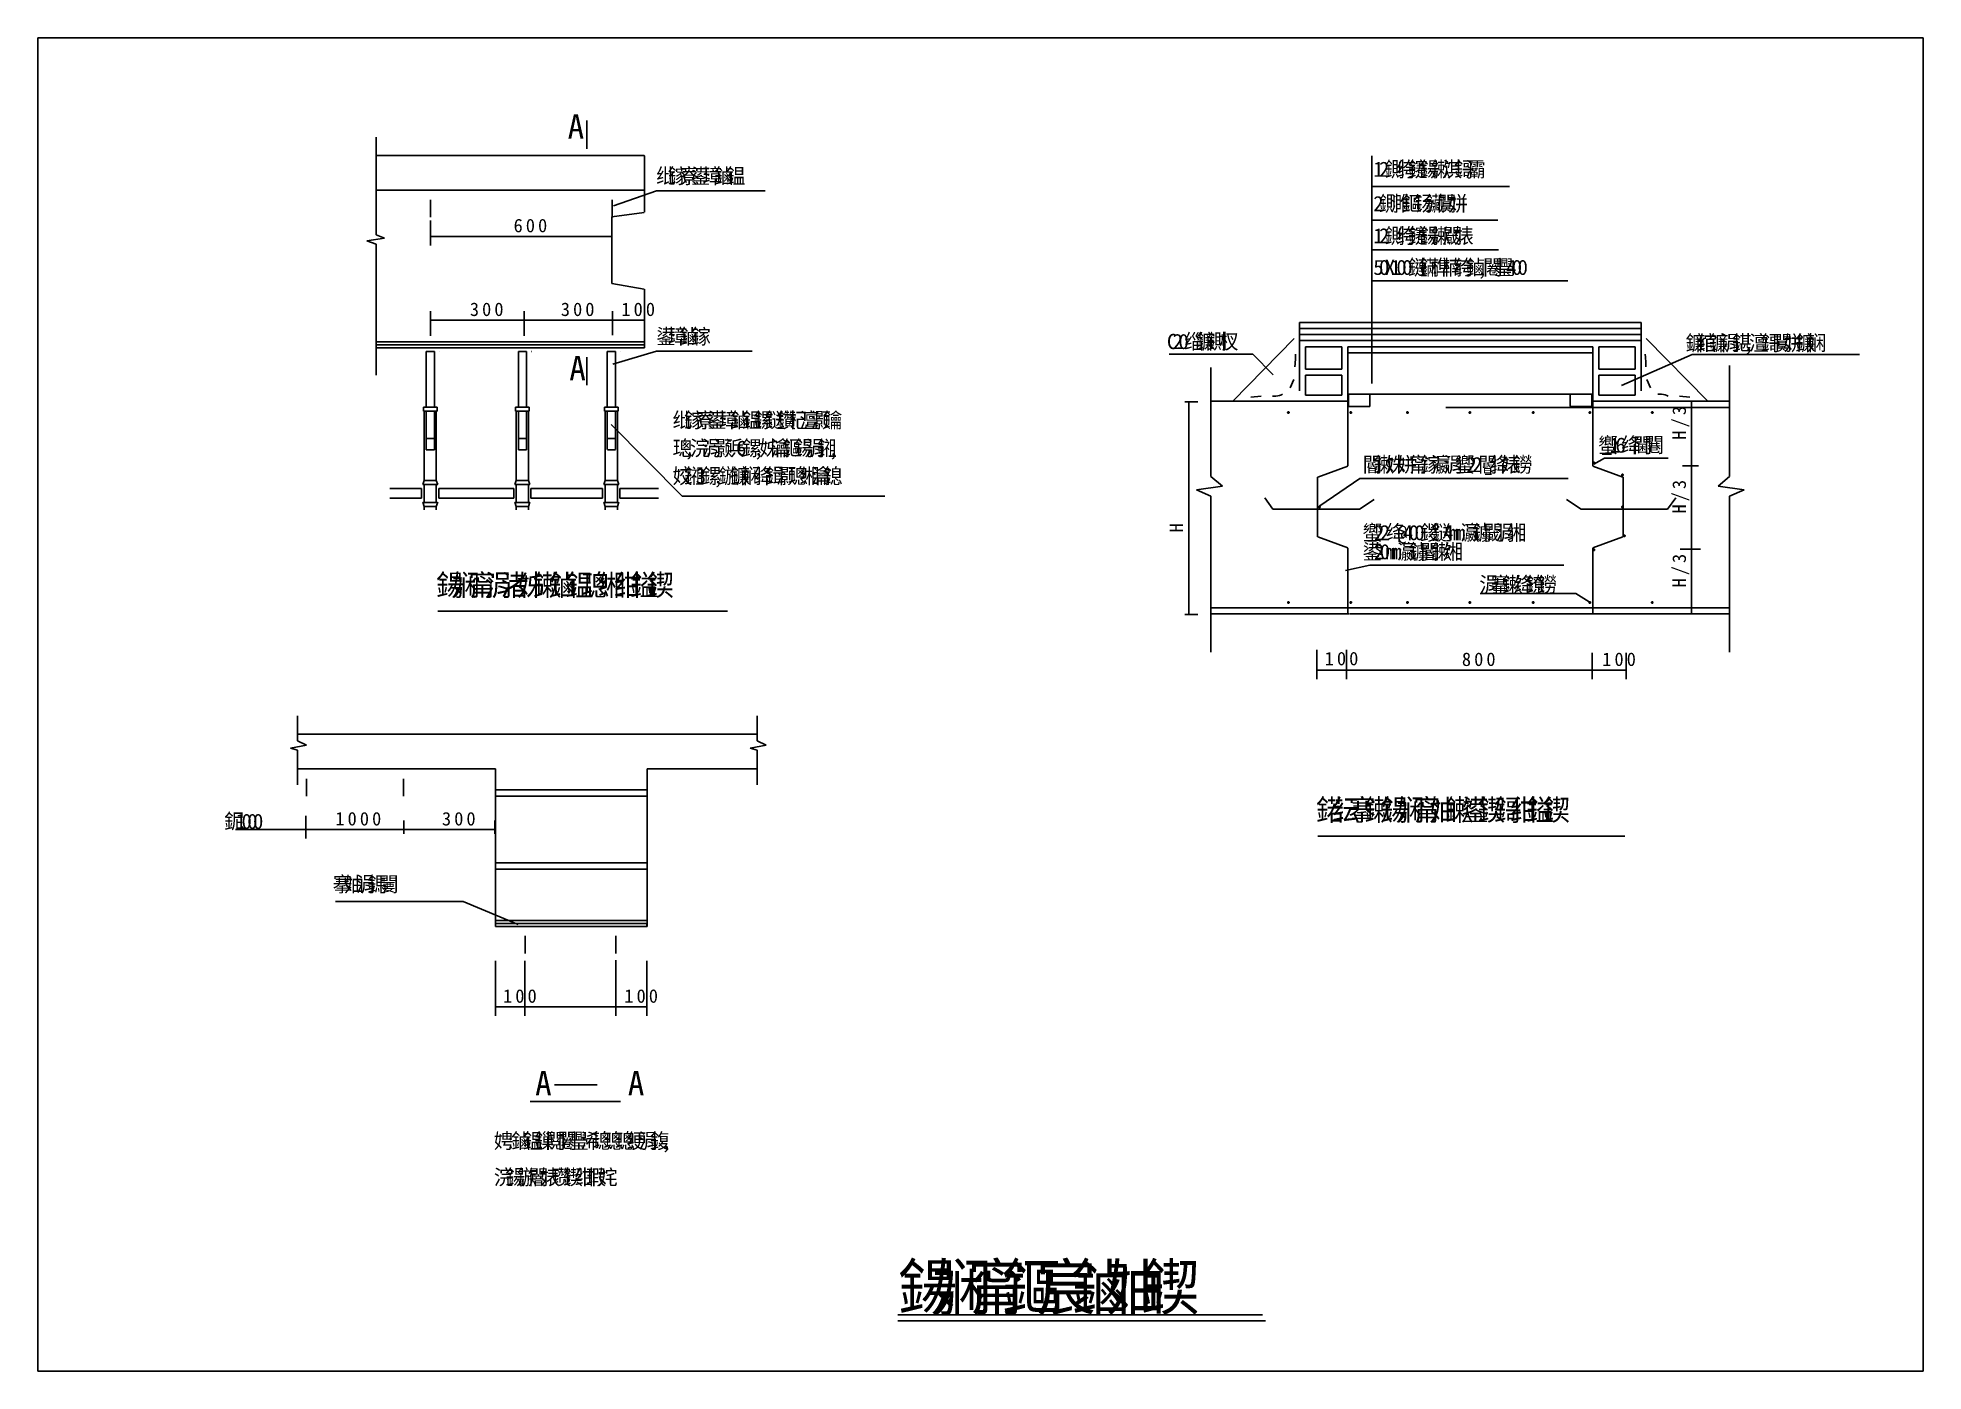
# Model space of a CAD drawing. Header units: metres. Extents: x 0 to 420, y 0 to 297.
import ezdxf

# ---------------------------------------------------------------- set-up
doc = ezdxf.new("R2010")
doc.units = ezdxf.units.M

msp = doc.modelspace()

# ---------------------------------------------------------------- linework, layer by layer
for p, q in [((420, 297), (0, 297)), ((0, 297), (0, 0)), ((420, 0), (420, 297)), ((122.34, 278.53), (122.34, 272.26)), ((75.36, 274.86), (75.36, 253.13)), ((75.36, 270.76), (135.09, 270.76)), ((135.09, 270.76), (135.13, 270.73)), ((135.13, 270.73), (135.13, 258.14)), ((297.2, 219.96), (297.2, 270.66)), ((75.36, 263.08), (135.13, 263.08)), ((87.5, 260.93), (87.5, 257)), ((127.97, 260.88), (127.97, 256.95)), ((128.24, 259.55), (137.83, 262.87)), ((137.83, 262.87), (162.06, 262.87)), ((297.2, 263.87), (327.81, 263.87)), ((87.47, 256.27), (87.47, 250.76)), ((135.09, 258.1), (127.87, 257.08)), ((127.87, 257.08), (127.87, 242.27)), ((297.2, 256.34), (325.21, 256.34)), ((77.21, 252.33), (73.32, 251.74)), ((75.36, 253.13), (77.21, 252.33)), ((87.47, 252.76), (127.87, 252.76)), ((127.87, 249.46), (127.87, 254.76)), ((73.32, 251.74), (75.36, 251.01)), ((75.36, 251.01), (75.36, 221.86)), ((297.2, 249.76), (325.41, 249.76)), ((127.87, 242.27), (135.09, 241.02)), ((135.13, 240.98), (135.13, 229.3)), ((297.2, 242.82), (340.82, 242.82)), ((87.5, 230.62), (87.5, 236.11)), ((108.32, 230.62), (108.32, 236.11)), ((108.32, 230.62), (108.32, 236.11)), ((128.03, 230.78), (128.03, 236.11)), ((128.03, 230.78), (128.03, 236.11)), ((135.13, 231.71), (135.13, 236.11)), ((87.5, 234.11), (108.32, 234.11)), ((108.32, 234.11), (128.03, 234.11)), ((128.03, 234.11), (135.13, 234.11)), ((281.05, 233.6), (281.05, 218.39)), ((281.05, 233.6), (320.78, 233.6)), ((281.05, 232.25), (320.78, 232.25)), ((357.14, 233.6), (313.62, 233.6)), ((357.14, 232.25), (313.62, 232.25)), ((357.14, 233.6), (357.14, 218.39)), ((75.36, 229.28), (135.13, 229.28)), ((75.36, 228.61), (135.13, 228.61)), ((75.36, 227.93), (135.09, 227.93)), ((86.55, 227.1), (86.56, 227.12)), ((86.55, 214.7), (86.55, 227.1)), ((86.56, 227.12), (88.37, 227.12)), ((88.38, 227.1), (88.37, 227.12)), ((88.38, 214.7), (88.38, 227.1)), ((89.49, 227.1), (89.51, 227.12)), ((107.07, 227.1), (107.09, 227.12)), ((107.07, 214.7), (107.07, 227.1)), ((107.09, 227.12), (108.89, 227.12)), ((108.91, 227.1), (108.89, 227.12)), ((108.91, 214.7), (108.91, 227.1)), ((110.02, 227.1), (110.03, 227.12)), ((126.87, 227.1), (126.88, 227.12)), ((126.87, 214.7), (126.87, 227.1)), ((126.88, 227.12), (128.69, 227.12)), ((128.13, 224.26), (137.83, 227.17)), ((128.7, 227.1), (128.69, 227.12)), ((128.7, 214.7), (128.7, 227.1)), ((129.81, 227.1), (129.83, 227.12)), ((135.09, 227.93), (135.13, 227.96)), ((135.13, 229.64), (135.13, 227.96)), ((137.83, 227.17), (159.17, 227.17)), ((279.89, 230.04), (266.19, 216.03)), ((281.05, 230.9), (320.78, 230.9)), ((281.05, 229.54), (320.78, 229.54)), ((282.41, 228.19), (282.41, 223.19)), ((282.41, 228.19), (290.48, 228.19)), ((290.48, 228.19), (290.48, 223.19)), ((291.83, 228.19), (320.78, 228.19)), ((291.83, 228.19), (291.83, 216.03)), ((291.83, 226.84), (320.78, 226.84)), ((357.14, 230.9), (313.62, 230.9)), ((357.14, 229.54), (313.62, 229.54)), ((346.36, 228.19), (313.62, 228.19)), ((346.36, 226.84), (313.62, 226.84)), ((346.36, 228.19), (346.36, 216.03)), ((355.79, 228.19), (347.71, 228.19)), ((347.71, 228.19), (347.71, 223.19)), ((355.79, 228.19), (355.79, 223.19)), ((358.3, 230.04), (372.01, 216.03)), ((122.34, 225.85), (122.34, 219.59)), ((270.68, 226.56), (252.01, 226.56)), ((261.34, 223.57), (261.34, 199.25)), ((275.21, 221.9), (270.68, 226.56)), ((282.41, 223.19), (290.48, 223.19)), ((355.79, 223.19), (347.71, 223.19)), ((352.75, 219.54), (368.55, 226.46)), ((368.55, 226.46), (405.79, 226.46)), ((376.86, 224), (376.86, 199.25)), ((278.94, 219.03), (279.81, 220.88)), ((282.41, 221.84), (282.41, 217.38)), ((282.41, 221.84), (290.48, 221.84)), ((290.48, 221.84), (290.48, 217.38)), ((291.83, 219.65), (291.83, 214.67)), ((355.79, 221.84), (347.71, 221.84)), ((347.71, 221.84), (347.71, 217.38)), ((355.79, 221.84), (355.79, 217.38)), ((359.26, 219.03), (358.39, 220.88)), ((85.93, 214.7), (85.91, 214.68)), ((85.91, 213.84), (85.91, 214.68)), ((85.93, 214.7), (88.94, 214.7)), ((88.94, 214.7), (88.95, 214.68)), ((88.95, 213.84), (88.95, 214.68)), ((106.45, 214.7), (106.43, 214.68)), ((106.43, 213.84), (106.43, 214.68)), ((106.45, 214.7), (109.46, 214.7)), ((109.46, 214.7), (109.48, 214.68)), ((109.48, 213.84), (109.48, 214.68)), ((126.25, 214.7), (126.23, 214.68)), ((126.23, 213.84), (126.23, 214.68)), ((126.25, 214.7), (129.26, 214.7)), ((129.26, 214.7), (129.27, 214.68)), ((129.27, 213.84), (129.27, 214.68)), ((255.55, 215.91), (258.4, 215.91)), ((256.4, 168.57), (256.4, 215.91)), ((261.34, 216.03), (291.8, 216.03)), ((282.41, 217.38), (290.48, 217.38)), ((291.8, 216.03), (291.83, 215.99)), ((291.83, 217.65), (346.36, 217.65)), ((291.83, 215.99), (291.83, 201.62)), ((291.97, 217.65), (291.94, 217.62)), ((291.94, 217.62), (291.94, 214.91)), ((291.94, 214.91), (291.97, 214.88)), ((291.97, 214.88), (296.71, 214.88)), ((296.71, 214.88), (296.75, 214.91)), ((296.75, 217.65), (296.75, 214.91)), ((376.86, 214.67), (313.62, 214.67)), ((341.4, 217.65), (341.37, 217.62)), ((341.37, 217.62), (341.37, 214.91)), ((341.37, 214.91), (341.4, 214.88)), ((341.4, 214.88), (346.14, 214.88)), ((346.14, 214.88), (346.18, 214.91)), ((346.18, 217.65), (346.18, 214.91)), ((346.4, 216.03), (346.36, 215.99)), ((346.36, 215.99), (346.36, 201.62)), ((376.86, 216.03), (346.4, 216.03)), ((355.79, 217.38), (347.71, 217.38)), ((363.18, 217.18), (363.18, 217.18)), ((368.24, 216.05), (370.38, 216.05)), ((368.38, 201.64), (368.38, 216.05)), ((85.91, 213.84), (85.93, 213.82)), ((85.93, 213.82), (88.94, 213.82)), ((86.07, 198.42), (86.07, 213.82)), ((86.55, 205.27), (86.55, 213.82)), ((88.38, 205.27), (88.38, 213.82)), ((88.79, 198.42), (88.79, 213.82)), ((88.94, 213.82), (88.95, 213.84)), ((106.43, 213.84), (106.45, 213.82)), ((106.45, 213.82), (109.46, 213.82)), ((106.6, 198.42), (106.6, 213.82)), ((107.07, 205.27), (107.07, 213.82)), ((108.91, 205.27), (108.91, 213.82)), ((109.31, 198.42), (109.31, 213.82)), ((109.46, 213.82), (109.48, 213.84)), ((126.23, 213.84), (126.25, 213.82)), ((126.25, 213.82), (129.26, 213.82)), ((126.39, 198.42), (126.39, 213.82)), ((126.87, 205.27), (126.87, 213.82)), ((127.76, 210.84), (143.58, 194.88)), ((128.7, 205.27), (128.7, 213.82)), ((129.11, 198.42), (129.11, 213.82)), ((129.26, 213.82), (129.27, 213.84)), ((86.56, 207.77), (88.37, 207.77)), ((107.09, 207.77), (108.89, 207.77)), ((126.88, 207.77), (128.69, 207.77)), ((86.55, 205.27), (86.56, 205.25)), ((86.56, 205.25), (88.37, 205.25)), ((88.38, 205.27), (88.37, 205.25)), ((107.07, 205.27), (107.09, 205.25)), ((107.09, 205.25), (108.89, 205.25)), ((108.91, 205.27), (108.89, 205.25)), ((126.88, 205.25), (128.69, 205.25)), ((291.83, 203.79), (291.8, 203.76)), ((346.36, 203.79), (346.4, 203.76)), ((346.59, 202.06), (349, 203.33)), ((348.46, 204.23), (350.58, 204.23)), ((349, 203.33), (363.14, 203.33)), ((369.93, 201.64), (366.38, 201.64)), ((369.93, 201.64), (366.38, 201.64)), ((368.38, 183.12), (368.38, 201.64)), ((86.07, 198.42), (85.76, 197.49)), ((85.76, 197.49), (89.09, 197.49)), ((86.07, 198.42), (88.79, 198.42)), ((86.07, 193.51), (86.07, 197.49)), ((88.79, 198.42), (89.1, 197.49)), ((88.79, 193.51), (88.79, 197.49)), ((106.59, 198.42), (106.29, 197.49)), ((106.29, 197.49), (109.62, 197.49)), ((106.59, 198.42), (109.32, 198.42)), ((106.6, 193.51), (106.6, 197.49)), ((109.31, 193.51), (109.31, 197.49)), ((109.32, 198.42), (109.62, 197.49)), ((126.39, 198.42), (126.08, 197.49)), ((126.08, 197.49), (129.41, 197.49)), ((126.39, 198.42), (129.11, 198.42)), ((126.39, 193.51), (126.39, 197.49)), ((129.11, 198.42), (129.42, 197.49)), ((129.11, 193.51), (129.11, 197.49)), ((261.34, 199.25), (263.91, 197.09)), ((285.11, 199.15), (285.08, 199.1)), ((285.08, 185.81), (285.08, 199.1)), ((291.8, 201.59), (285.11, 199.15)), ((285.6, 192.73), (294.51, 198.81)), ((294.51, 198.81), (340.91, 198.81)), ((322.41, 199.8), (323.82, 199.8)), ((346.4, 201.59), (353.09, 199.15)), ((353.09, 199.15), (353.12, 199.1)), ((353.12, 185.81), (353.12, 199.1)), ((376.86, 199.25), (374.29, 197.09)), ((78.44, 196.59), (85.5, 196.59)), ((78.44, 194.48), (85.5, 194.48)), ((85.5, 194.45), (85.5, 196.6)), ((86.07, 192.62), (85.76, 193.56)), ((85.78, 193.51), (89.08, 193.51)), ((88.79, 192.62), (89.1, 193.56)), ((89.35, 194.44), (89.35, 196.61)), ((89.35, 196.59), (97.92, 196.59)), ((89.35, 194.48), (97.92, 194.48)), ((95.83, 196.59), (106.02, 196.59)), ((96.39, 194.48), (106.02, 194.48)), ((106.02, 194.45), (106.02, 196.6)), ((106.59, 192.62), (106.29, 193.56)), ((106.3, 193.51), (109.6, 193.51)), ((109.32, 192.62), (109.62, 193.56)), ((109.87, 194.44), (109.87, 196.61)), ((109.87, 196.59), (123.3, 196.59)), ((109.87, 194.48), (121.35, 194.48)), ((118.76, 196.59), (125.82, 196.59)), ((118.76, 194.48), (125.82, 194.48)), ((125.82, 194.45), (125.82, 196.6)), ((126.39, 192.62), (126.08, 193.56)), ((126.1, 193.51), (129.4, 193.51)), ((129.11, 192.62), (129.42, 193.56)), ((129.67, 194.44), (129.67, 196.61)), ((129.67, 196.59), (138.24, 196.59)), ((129.67, 194.48), (138.24, 194.48)), ((143.58, 194.88), (188.68, 194.88)), ((263.91, 197.09), (258.1, 196.34)), ((258.1, 196.34), (261.34, 194.92)), ((261.34, 194.92), (261.34, 160.12)), ((273.33, 194.55), (275.15, 192.01)), ((294.39, 192.01), (297.65, 194.18)), ((343.81, 192.01), (340.54, 194.18)), ((364.86, 194.55), (363.05, 192.01)), ((374.29, 197.09), (380.1, 196.34)), ((380.1, 196.34), (376.86, 194.92)), ((376.86, 194.92), (376.86, 160.12)), ((86.07, 192.58), (88.79, 192.58)), ((86.07, 191.86), (86.07, 192.58)), ((88.79, 191.86), (88.79, 192.58)), ((106.6, 192.58), (109.31, 192.58)), ((106.6, 191.86), (106.6, 192.58)), ((109.31, 191.86), (109.31, 192.58)), ((126.39, 191.86), (126.39, 192.58)), ((126.39, 192.58), (129.11, 192.58)), ((129.11, 191.86), (129.11, 192.58)), ((275.15, 192.01), (294.39, 192.01)), ((363.05, 192.01), (343.81, 192.01)), ((291.8, 183.37), (285.11, 185.81)), ((296.24, 184.96), (298.22, 184.96)), ((346.4, 183.37), (353.09, 185.81)), ((291.83, 168.71), (291.83, 183.34)), ((346.36, 168.71), (346.36, 183.34)), ((365.83, 183.12), (370.38, 183.12)), ((365.83, 183.12), (370.38, 183.12)), ((368.38, 168.71), (368.38, 183.12)), ((291.27, 178.33), (296.74, 179.54)), ((296.74, 179.54), (339.9, 179.54)), ((321.28, 173.23), (342.63, 173.23)), ((342.63, 173.23), (345.6, 171.4)), ((89.15, 169.28), (153.68, 169.28)), ((255.55, 168.57), (258.4, 168.57)), ((261.34, 170.06), (320.78, 170.06)), ((261.34, 168.71), (292.22, 168.71)), ((292.35, 168.71), (320.78, 168.71)), ((376.86, 170.06), (313.62, 170.06)), ((376.86, 168.71), (313.62, 168.71)), ((365.83, 168.71), (370.38, 168.71)), ((284.89, 160.65), (284.89, 154.17)), ((291.56, 160.65), (291.56, 154.17)), ((291.56, 160.65), (291.56, 154.17)), ((346.26, 160.03), (346.26, 154.17)), ((346.26, 160.03), (346.26, 154.17)), ((353.85, 160.03), (353.85, 154.17)), ((284.89, 156.17), (291.56, 156.17)), ((291.56, 156.17), (346.26, 156.17)), ((346.26, 156.17), (353.85, 156.17)), ((57.87, 145.96), (57.87, 140.39)), ((160.26, 145.96), (160.26, 140.39)), ((59.85, 139.46), (56.33, 138.81)), ((56.33, 138.81), (57.87, 138.3)), ((57.87, 141.87), (160.26, 141.87)), ((57.87, 140.39), (59.85, 139.46)), ((162.25, 139.46), (158.72, 138.81)), ((158.72, 138.81), (160.26, 138.3)), ((160.26, 140.39), (162.25, 139.46)), ((57.87, 138.3), (57.87, 130.64)), ((160.26, 138.3), (160.26, 130.64)), ((57.87, 134.18), (101.95, 134.18)), ((59.87, 131.98), (59.87, 128.05)), ((81.49, 131.98), (81.49, 128.05)), ((101.95, 134.18), (101.95, 99.04)), ((135.74, 134.18), (160.26, 134.18)), ((135.74, 134.18), (135.74, 99.07)), ((101.95, 129.48), (135.74, 129.48)), ((101.95, 128.08), (135.74, 128.08)), ((59.73, 123.67), (59.73, 118.65)), ((81.58, 119.72), (81.58, 122.65)), ((81.58, 119.72), (81.58, 122.65)), ((101.8, 119.72), (101.8, 122.65)), ((62.19, 120.65), (44.08, 120.65)), ((81.58, 120.65), (59.73, 120.65)), ((101.8, 120.65), (81.58, 120.65)), ((285.16, 119.21), (353.5, 119.21)), ((101.95, 113.22), (135.74, 113.22)), ((101.95, 111.83), (135.74, 111.83)), ((94.75, 104.64), (66.3, 104.64)), ((107.04, 99.48), (94.75, 104.64)), ((101.95, 100.39), (135.74, 100.39)), ((101.95, 99.04), (101.95, 99.71)), ((101.95, 99.71), (135.74, 99.71)), ((101.95, 99.04), (135.71, 99.04)), ((108.56, 96.99), (108.56, 93.05)), ((128.78, 96.99), (128.78, 93.05)), ((135.71, 99.04), (135.71, 99.71)), ((135.74, 99.07), (135.71, 99.04)), ((101.95, 91.42), (101.95, 79.17)), ((108.5, 91.42), (108.5, 79.14)), ((108.5, 91.42), (108.5, 79.17)), ((128.76, 91.54), (128.76, 79.14)), ((128.76, 91.54), (128.76, 79.17)), ((135.71, 91.42), (135.71, 79.17)), ((101.95, 81.17), (108.5, 81.17)), ((108.5, 81.17), (128.76, 81.17)), ((128.76, 81.17), (135.71, 81.17)), ((115.12, 63.78), (124.65, 63.78)), ((109.71, 60.09), (129.81, 60.09)), ((191.58, 12.59), (272.81, 12.59)), ((191.58, 11.26), (273.45, 11.26)), ((0, 0), (420, 0))]:
    msp.add_line(p, q)
for points in [[(280.02, 223.71), (280.11, 224.36), (280.17, 225.61), (280.13, 226.54)], [(358.17, 223.71), (358.2, 224.64), (358.14, 225.89), (358.06, 226.54)], [(270.22, 216.97), (272.51, 217.18)], [(275.02, 217.18), (275.4, 217.17), (275.81, 217.19), (276.22, 217.25), (276.63, 217.35), (277.02, 217.49), (277.3, 217.62)], [(363.18, 217.18), (362.9, 217.31), (362.51, 217.45), (362.1, 217.56), (361.69, 217.62), (361.27, 217.64), (360.89, 217.62)], [(367.97, 216.97), (365.68, 217.18)], [(278.75, 213.52), (278.75, 213.54), (278.74, 213.56), (278.74, 213.57), (278.74, 213.59), (278.73, 213.6), (278.72, 213.62), (278.71, 213.63), (278.7, 213.64), (278.69, 213.65), (278.67, 213.66), (278.66, 213.67), (278.64, 213.68), (278.63, 213.68), (278.61, 213.69), (278.6, 213.69), (278.58, 213.69), (278.56, 213.69), (278.55, 213.69), (278.53, 213.68), (278.51, 213.68), (278.5, 213.67), (278.49, 213.66), (278.47, 213.65), (278.46, 213.64), (278.45, 213.63), (278.44, 213.62), (278.43, 213.6), (278.42, 213.59), (278.42, 213.57), (278.41, 213.56), (278.41, 213.54), (278.41, 213.52), (278.41, 213.52)], [(278.41, 213.52), (278.41, 213.51), (278.41, 213.49), (278.42, 213.47), (278.42, 213.46), (278.43, 213.44), (278.44, 213.43), (278.45, 213.42), (278.46, 213.4), (278.47, 213.39), (278.49, 213.38), (278.5, 213.37), (278.51, 213.37), (278.53, 213.36), (278.55, 213.36), (278.56, 213.35), (278.58, 213.35), (278.6, 213.35), (278.61, 213.36), (278.63, 213.36), (278.64, 213.37), (278.66, 213.37), (278.67, 213.38), (278.69, 213.39), (278.7, 213.4), (278.71, 213.42), (278.72, 213.43), (278.73, 213.44), (278.74, 213.46), (278.74, 213.47), (278.74, 213.49), (278.75, 213.51), (278.75, 213.52), (278.75, 213.52)], [(292.65, 213.52), (292.65, 213.54), (292.65, 213.56), (292.64, 213.57), (292.64, 213.59), (292.63, 213.6), (292.62, 213.62), (292.61, 213.63), (292.6, 213.64), (292.59, 213.65), (292.57, 213.66), (292.56, 213.67), (292.54, 213.68), (292.53, 213.68), (292.51, 213.69), (292.5, 213.69), (292.48, 213.69), (292.46, 213.69), (292.45, 213.69), (292.43, 213.68), (292.42, 213.68), (292.4, 213.67), (292.39, 213.66), (292.37, 213.65), (292.36, 213.64), (292.35, 213.63), (292.34, 213.62), (292.33, 213.6), (292.32, 213.59), (292.32, 213.57), (292.31, 213.56), (292.31, 213.54), (292.31, 213.52), (292.31, 213.52)], [(292.31, 213.52), (292.31, 213.51), (292.31, 213.49), (292.32, 213.47), (292.32, 213.46), (292.33, 213.44), (292.34, 213.43), (292.35, 213.42), (292.36, 213.4), (292.37, 213.39), (292.39, 213.38), (292.4, 213.37), (292.42, 213.37), (292.43, 213.36), (292.45, 213.36), (292.46, 213.35), (292.48, 213.35), (292.5, 213.35), (292.51, 213.36), (292.53, 213.36), (292.54, 213.37), (292.56, 213.37), (292.57, 213.38), (292.59, 213.39), (292.6, 213.4), (292.61, 213.42), (292.62, 213.43), (292.63, 213.44), (292.64, 213.46), (292.64, 213.47), (292.65, 213.49), (292.65, 213.51), (292.65, 213.52), (292.65, 213.52)], [(305.27, 213.52), (305.27, 213.54), (305.26, 213.56), (305.26, 213.57), (305.25, 213.59), (305.25, 213.6), (305.24, 213.62), (305.23, 213.63), (305.22, 213.64), (305.21, 213.65), (305.19, 213.66), (305.18, 213.67), (305.16, 213.68), (305.15, 213.68), (305.13, 213.69), (305.11, 213.69), (305.1, 213.69), (305.08, 213.69), (305.07, 213.69), (305.05, 213.68), (305.03, 213.68), (305.02, 213.67), (305, 213.66), (304.99, 213.65), (304.98, 213.64), (304.97, 213.63), (304.96, 213.62), (304.95, 213.6), (304.94, 213.59), (304.94, 213.57), (304.93, 213.56), (304.93, 213.54), (304.93, 213.52), (304.93, 213.52)], [(304.93, 213.52), (304.93, 213.51), (304.93, 213.49), (304.94, 213.47), (304.94, 213.46), (304.95, 213.44), (304.96, 213.43), (304.97, 213.42), (304.98, 213.4), (304.99, 213.39), (305, 213.38), (305.02, 213.37), (305.03, 213.37), (305.05, 213.36), (305.07, 213.36), (305.08, 213.35), (305.1, 213.35), (305.11, 213.35), (305.13, 213.36), (305.15, 213.36), (305.16, 213.37), (305.18, 213.37), (305.19, 213.38), (305.21, 213.39), (305.22, 213.4), (305.23, 213.42), (305.24, 213.43), (305.25, 213.44), (305.25, 213.46), (305.26, 213.47), (305.26, 213.49), (305.27, 213.51), (305.27, 213.52), (305.27, 213.52)], [(319.17, 213.52), (319.17, 213.54), (319.16, 213.56), (319.16, 213.57), (319.16, 213.59), (319.15, 213.6), (319.14, 213.62), (319.13, 213.63), (319.12, 213.64), (319.11, 213.65), (319.09, 213.66), (319.08, 213.67), (319.06, 213.68), (319.05, 213.68), (319.03, 213.69), (319.02, 213.69), (319, 213.69), (318.98, 213.69), (318.97, 213.69), (318.95, 213.68), (318.93, 213.68), (318.92, 213.67), (318.91, 213.66), (318.89, 213.65), (318.88, 213.64), (318.87, 213.63), (318.86, 213.62), (318.85, 213.6), (318.84, 213.59), (318.84, 213.57), (318.83, 213.56), (318.83, 213.54), (318.83, 213.52), (318.83, 213.52)], [(318.83, 213.52), (318.83, 213.51), (318.83, 213.49), (318.84, 213.47), (318.84, 213.46), (318.85, 213.44), (318.86, 213.43), (318.87, 213.42), (318.88, 213.4), (318.89, 213.39), (318.91, 213.38), (318.92, 213.37), (318.93, 213.37), (318.95, 213.36), (318.97, 213.36), (318.98, 213.35), (319, 213.35), (319.02, 213.35), (319.03, 213.36), (319.05, 213.36), (319.06, 213.37), (319.08, 213.37), (319.09, 213.38), (319.11, 213.39), (319.12, 213.4), (319.13, 213.42), (319.14, 213.43), (319.15, 213.44), (319.16, 213.46), (319.16, 213.47), (319.16, 213.49), (319.17, 213.51), (319.17, 213.52), (319.17, 213.52)], [(333.28, 213.52), (333.28, 213.54), (333.28, 213.56), (333.28, 213.57), (333.27, 213.59), (333.26, 213.6), (333.25, 213.62), (333.24, 213.63), (333.23, 213.64), (333.22, 213.65), (333.21, 213.66), (333.19, 213.67), (333.18, 213.68), (333.16, 213.68), (333.15, 213.69), (333.13, 213.69), (333.11, 213.69), (333.1, 213.69), (333.08, 213.69), (333.07, 213.68), (333.05, 213.68), (333.03, 213.67), (333.02, 213.66), (333.01, 213.65), (332.99, 213.64), (332.98, 213.63), (332.97, 213.62), (332.97, 213.6), (332.96, 213.59), (332.95, 213.57), (332.95, 213.56), (332.95, 213.54), (332.95, 213.52), (332.95, 213.52)], [(332.95, 213.52), (332.95, 213.51), (332.95, 213.49), (332.95, 213.47), (332.96, 213.46), (332.97, 213.44), (332.97, 213.43), (332.98, 213.42), (332.99, 213.4), (333.01, 213.39), (333.02, 213.38), (333.03, 213.37), (333.05, 213.37), (333.07, 213.36), (333.08, 213.36), (333.1, 213.35), (333.11, 213.35), (333.13, 213.35), (333.15, 213.36), (333.16, 213.36), (333.18, 213.37), (333.19, 213.37), (333.21, 213.38), (333.22, 213.39), (333.23, 213.4), (333.24, 213.42), (333.25, 213.43), (333.26, 213.44), (333.27, 213.46), (333.28, 213.47), (333.28, 213.49), (333.28, 213.51), (333.28, 213.52), (333.28, 213.52)], [(345.9, 213.52), (345.9, 213.54), (345.9, 213.56), (345.89, 213.57), (345.89, 213.59), (345.88, 213.6), (345.87, 213.62), (345.86, 213.63), (345.85, 213.64), (345.84, 213.65), (345.83, 213.66), (345.81, 213.67), (345.8, 213.68), (345.78, 213.68), (345.77, 213.69), (345.75, 213.69), (345.73, 213.69), (345.72, 213.69), (345.7, 213.69), (345.68, 213.68), (345.67, 213.68), (345.65, 213.67), (345.64, 213.66), (345.62, 213.65), (345.61, 213.64), (345.6, 213.63), (345.59, 213.62), (345.58, 213.6), (345.58, 213.59), (345.57, 213.57), (345.57, 213.56), (345.56, 213.54), (345.56, 213.52), (345.56, 213.52)], [(345.56, 213.52), (345.56, 213.51), (345.57, 213.49), (345.57, 213.47), (345.58, 213.46), (345.58, 213.44), (345.59, 213.43), (345.6, 213.42), (345.61, 213.4), (345.62, 213.39), (345.64, 213.38), (345.65, 213.37), (345.67, 213.37), (345.68, 213.36), (345.7, 213.36), (345.72, 213.35), (345.73, 213.35), (345.75, 213.35), (345.77, 213.36), (345.78, 213.36), (345.8, 213.37), (345.81, 213.37), (345.83, 213.38), (345.84, 213.39), (345.85, 213.4), (345.86, 213.42), (345.87, 213.43), (345.88, 213.44), (345.89, 213.46), (345.89, 213.47), (345.9, 213.49), (345.9, 213.51), (345.9, 213.52), (345.9, 213.52)], [(359.8, 213.52), (359.8, 213.54), (359.8, 213.56), (359.79, 213.57), (359.79, 213.59), (359.78, 213.6), (359.77, 213.62), (359.76, 213.63), (359.75, 213.64), (359.74, 213.65), (359.73, 213.66), (359.71, 213.67), (359.7, 213.68), (359.68, 213.68), (359.67, 213.69), (359.65, 213.69), (359.63, 213.69), (359.62, 213.69), (359.6, 213.69), (359.58, 213.68), (359.57, 213.68), (359.55, 213.67), (359.54, 213.66), (359.53, 213.65), (359.51, 213.64), (359.5, 213.63), (359.49, 213.62), (359.48, 213.6), (359.48, 213.59), (359.47, 213.57), (359.47, 213.56), (359.47, 213.54), (359.46, 213.52), (359.46, 213.52)], [(359.46, 213.52), (359.47, 213.51), (359.47, 213.49), (359.47, 213.47), (359.48, 213.46), (359.48, 213.44), (359.49, 213.43), (359.5, 213.42), (359.51, 213.4), (359.53, 213.39), (359.54, 213.38), (359.55, 213.37), (359.57, 213.37), (359.58, 213.36), (359.6, 213.36), (359.62, 213.35), (359.63, 213.35), (359.65, 213.35), (359.67, 213.36), (359.68, 213.36), (359.7, 213.37), (359.71, 213.37), (359.73, 213.38), (359.74, 213.39), (359.75, 213.4), (359.76, 213.42), (359.77, 213.43), (359.78, 213.44), (359.79, 213.46), (359.79, 213.47), (359.8, 213.49), (359.8, 213.51), (359.8, 213.52), (359.8, 213.52)], [(346.79, 202.31), (346.79, 202.32), (346.79, 202.34), (346.78, 202.36), (346.78, 202.37), (346.77, 202.39), (346.76, 202.4), (346.75, 202.41), (346.74, 202.43), (346.73, 202.44), (346.71, 202.45), (346.7, 202.46), (346.68, 202.46), (346.67, 202.47), (346.65, 202.47), (346.64, 202.47), (346.62, 202.48), (346.6, 202.47), (346.59, 202.47), (346.57, 202.47), (346.56, 202.46), (346.54, 202.46), (346.53, 202.45), (346.51, 202.44), (346.5, 202.43), (346.49, 202.41), (346.48, 202.4), (346.47, 202.39), (346.46, 202.37), (346.46, 202.36), (346.45, 202.34), (346.45, 202.32), (346.45, 202.31), (346.45, 202.31)], [(346.45, 202.31), (346.45, 202.29), (346.45, 202.27), (346.46, 202.26), (346.46, 202.24), (346.47, 202.23), (346.48, 202.21), (346.49, 202.2), (346.5, 202.19), (346.51, 202.18), (346.53, 202.17), (346.54, 202.16), (346.56, 202.15), (346.57, 202.15), (346.59, 202.14), (346.6, 202.14), (346.62, 202.14), (346.64, 202.14), (346.65, 202.14), (346.67, 202.15), (346.68, 202.15), (346.7, 202.16), (346.71, 202.17), (346.73, 202.18), (346.74, 202.19), (346.75, 202.2), (346.76, 202.21), (346.77, 202.23), (346.78, 202.24), (346.78, 202.26), (346.79, 202.27), (346.79, 202.29), (346.79, 202.31), (346.79, 202.31)], [(353.15, 199.62), (353.15, 199.64), (353.15, 199.65), (353.15, 199.67), (353.14, 199.69), (353.13, 199.7), (353.13, 199.72), (353.12, 199.73), (353.1, 199.74), (353.09, 199.75), (353.08, 199.76), (353.06, 199.77), (353.05, 199.78), (353.03, 199.78), (353.02, 199.79), (353, 199.79), (352.99, 199.79), (352.97, 199.79), (352.95, 199.79), (352.94, 199.78), (352.92, 199.78), (352.91, 199.77), (352.89, 199.76), (352.88, 199.75), (352.87, 199.74), (352.85, 199.73), (352.84, 199.72), (352.84, 199.7), (352.83, 199.69), (352.82, 199.67), (352.82, 199.65), (352.82, 199.64), (352.82, 199.62), (352.82, 199.62)], [(352.82, 199.62), (352.82, 199.61), (352.82, 199.59), (352.82, 199.57), (352.83, 199.56), (352.84, 199.54), (352.84, 199.53), (352.85, 199.51), (352.87, 199.5), (352.88, 199.49), (352.89, 199.48), (352.91, 199.47), (352.92, 199.47), (352.94, 199.46), (352.95, 199.46), (352.97, 199.45), (352.99, 199.45), (353, 199.45), (353.02, 199.46), (353.03, 199.46), (353.05, 199.47), (353.06, 199.47), (353.08, 199.48), (353.09, 199.49), (353.1, 199.5), (353.12, 199.51), (353.13, 199.53), (353.13, 199.54), (353.14, 199.56), (353.15, 199.57), (353.15, 199.59), (353.15, 199.61), (353.15, 199.62), (353.15, 199.62)], [(285.66, 192.5), (285.66, 192.52), (285.66, 192.53), (285.66, 192.55), (285.65, 192.56), (285.64, 192.58), (285.64, 192.59), (285.63, 192.61), (285.61, 192.62), (285.6, 192.63), (285.59, 192.64), (285.57, 192.65), (285.56, 192.66), (285.54, 192.66), (285.53, 192.66), (285.51, 192.67), (285.49, 192.67), (285.48, 192.67), (285.46, 192.66), (285.45, 192.66), (285.43, 192.66), (285.41, 192.65), (285.4, 192.64), (285.39, 192.63), (285.38, 192.62), (285.36, 192.61), (285.35, 192.59), (285.35, 192.58), (285.34, 192.56), (285.33, 192.55), (285.33, 192.53), (285.33, 192.52), (285.33, 192.5), (285.33, 192.5)], [(285.33, 192.5), (285.33, 192.48), (285.33, 192.47), (285.33, 192.45), (285.34, 192.43), (285.35, 192.42), (285.35, 192.41), (285.36, 192.39), (285.38, 192.38), (285.39, 192.37), (285.4, 192.36), (285.41, 192.35), (285.43, 192.34), (285.45, 192.34), (285.46, 192.33), (285.48, 192.33), (285.49, 192.33), (285.51, 192.33), (285.53, 192.33), (285.54, 192.34), (285.56, 192.34), (285.57, 192.35), (285.59, 192.36), (285.6, 192.37), (285.61, 192.38), (285.63, 192.39), (285.64, 192.41), (285.64, 192.42), (285.65, 192.43), (285.66, 192.45), (285.66, 192.47), (285.66, 192.48), (285.66, 192.5), (285.66, 192.5)], [(353.16, 192.5), (353.16, 192.52), (353.16, 192.53), (353.15, 192.55), (353.15, 192.56), (353.14, 192.58), (353.13, 192.59), (353.12, 192.61), (353.11, 192.62), (353.1, 192.63), (353.09, 192.64), (353.07, 192.65), (353.06, 192.66), (353.04, 192.66), (353.03, 192.66), (353.01, 192.67), (352.99, 192.67), (352.98, 192.67), (352.96, 192.66), (352.94, 192.66), (352.93, 192.66), (352.91, 192.65), (352.9, 192.64), (352.89, 192.63), (352.87, 192.62), (352.86, 192.61), (352.85, 192.59), (352.84, 192.58), (352.84, 192.56), (352.83, 192.55), (352.83, 192.53), (352.82, 192.52), (352.82, 192.5), (352.82, 192.5)], [(352.82, 192.5), (352.82, 192.48), (352.83, 192.47), (352.83, 192.45), (352.84, 192.43), (352.84, 192.42), (352.85, 192.41), (352.86, 192.39), (352.87, 192.38), (352.89, 192.37), (352.9, 192.36), (352.91, 192.35), (352.93, 192.34), (352.94, 192.34), (352.96, 192.33), (352.98, 192.33), (352.99, 192.33), (353.01, 192.33), (353.03, 192.33), (353.04, 192.34), (353.06, 192.34), (353.07, 192.35), (353.09, 192.36), (353.1, 192.37), (353.11, 192.38), (353.12, 192.39), (353.13, 192.41), (353.14, 192.42), (353.15, 192.43), (353.15, 192.45), (353.16, 192.47), (353.16, 192.48), (353.16, 192.5), (353.16, 192.5)], [(353.58, 186.06), (353.58, 186.07), (353.58, 186.09), (353.57, 186.11), (353.57, 186.12), (353.56, 186.14), (353.55, 186.15), (353.54, 186.16), (353.53, 186.18), (353.52, 186.19), (353.5, 186.2), (353.49, 186.21), (353.47, 186.21), (353.46, 186.22), (353.44, 186.22), (353.43, 186.22), (353.41, 186.23), (353.39, 186.22), (353.38, 186.22), (353.36, 186.22), (353.34, 186.21), (353.33, 186.21), (353.32, 186.2), (353.3, 186.19), (353.29, 186.18), (353.28, 186.16), (353.27, 186.15), (353.26, 186.14), (353.25, 186.12), (353.25, 186.11), (353.24, 186.09), (353.24, 186.07), (353.24, 186.06), (353.24, 186.06)], [(353.24, 186.06), (353.24, 186.04), (353.24, 186.02), (353.25, 186.01), (353.25, 185.99), (353.26, 185.98), (353.27, 185.96), (353.28, 185.95), (353.29, 185.94), (353.3, 185.93), (353.32, 185.92), (353.33, 185.91), (353.34, 185.9), (353.36, 185.9), (353.38, 185.89), (353.39, 185.89), (353.41, 185.89), (353.43, 185.89), (353.44, 185.89), (353.46, 185.9), (353.47, 185.9), (353.49, 185.91), (353.5, 185.92), (353.52, 185.93), (353.53, 185.94), (353.54, 185.95), (353.55, 185.96), (353.56, 185.98), (353.57, 185.99), (353.57, 186.01), (353.58, 186.02), (353.58, 186.04), (353.58, 186.06), (353.58, 186.06)], [(346.79, 182.95), (346.79, 182.96), (346.79, 182.98), (346.78, 183), (346.78, 183.01), (346.77, 183.03), (346.76, 183.04), (346.75, 183.06), (346.74, 183.07), (346.73, 183.08), (346.71, 183.09), (346.7, 183.1), (346.68, 183.1), (346.67, 183.11), (346.65, 183.11), (346.64, 183.12), (346.62, 183.12), (346.6, 183.12), (346.59, 183.11), (346.57, 183.11), (346.56, 183.1), (346.54, 183.1), (346.53, 183.09), (346.51, 183.08), (346.5, 183.07), (346.49, 183.06), (346.48, 183.04), (346.47, 183.03), (346.46, 183.01), (346.46, 183), (346.45, 182.98), (346.45, 182.96), (346.45, 182.95), (346.45, 182.95)], [(346.45, 182.95), (346.45, 182.93), (346.45, 182.92), (346.46, 182.9), (346.46, 182.88), (346.47, 182.87), (346.48, 182.85), (346.49, 182.84), (346.5, 182.83), (346.51, 182.82), (346.53, 182.81), (346.54, 182.8), (346.56, 182.79), (346.57, 182.79), (346.59, 182.78), (346.6, 182.78), (346.62, 182.78), (346.64, 182.78), (346.65, 182.78), (346.67, 182.79), (346.68, 182.79), (346.7, 182.8), (346.71, 182.81), (346.73, 182.82), (346.74, 182.83), (346.75, 182.84), (346.76, 182.85), (346.77, 182.87), (346.78, 182.88), (346.78, 182.9), (346.79, 182.92), (346.79, 182.93), (346.79, 182.95), (346.79, 182.95)], [(278.75, 171.22), (278.75, 171.24), (278.74, 171.25), (278.74, 171.27), (278.74, 171.28), (278.73, 171.3), (278.72, 171.31), (278.71, 171.33), (278.7, 171.34), (278.69, 171.35), (278.67, 171.36), (278.66, 171.37), (278.64, 171.38), (278.63, 171.38), (278.61, 171.39), (278.6, 171.39), (278.58, 171.39), (278.56, 171.39), (278.55, 171.39), (278.53, 171.38), (278.51, 171.38), (278.5, 171.37), (278.49, 171.36), (278.47, 171.35), (278.46, 171.34), (278.45, 171.33), (278.44, 171.31), (278.43, 171.3), (278.42, 171.28), (278.42, 171.27), (278.41, 171.25), (278.41, 171.24), (278.41, 171.22), (278.41, 171.22)], [(278.41, 171.22), (278.41, 171.2), (278.41, 171.19), (278.42, 171.17), (278.42, 171.16), (278.43, 171.14), (278.44, 171.13), (278.45, 171.11), (278.46, 171.1), (278.47, 171.09), (278.49, 171.08), (278.5, 171.07), (278.51, 171.06), (278.53, 171.06), (278.55, 171.05), (278.56, 171.05), (278.58, 171.05), (278.6, 171.05), (278.61, 171.05), (278.63, 171.06), (278.64, 171.06), (278.66, 171.07), (278.67, 171.08), (278.69, 171.09), (278.7, 171.1), (278.71, 171.11), (278.72, 171.13), (278.73, 171.14), (278.74, 171.16), (278.74, 171.17), (278.74, 171.19), (278.75, 171.2), (278.75, 171.22), (278.75, 171.22)], [(292.65, 171.22), (292.65, 171.24), (292.65, 171.25), (292.64, 171.27), (292.64, 171.28), (292.63, 171.3), (292.62, 171.31), (292.61, 171.33), (292.6, 171.34), (292.59, 171.35), (292.57, 171.36), (292.56, 171.37), (292.54, 171.38), (292.53, 171.38), (292.51, 171.39), (292.5, 171.39), (292.48, 171.39), (292.46, 171.39), (292.45, 171.39), (292.43, 171.38), (292.42, 171.38), (292.4, 171.37), (292.39, 171.36), (292.37, 171.35), (292.36, 171.34), (292.35, 171.33), (292.34, 171.31), (292.33, 171.3), (292.32, 171.28), (292.32, 171.27), (292.31, 171.25), (292.31, 171.24), (292.31, 171.22), (292.31, 171.22)], [(292.31, 171.22), (292.31, 171.2), (292.31, 171.19), (292.32, 171.17), (292.32, 171.16), (292.33, 171.14), (292.34, 171.13), (292.35, 171.11), (292.36, 171.1), (292.37, 171.09), (292.39, 171.08), (292.4, 171.07), (292.42, 171.06), (292.43, 171.06), (292.45, 171.05), (292.46, 171.05), (292.48, 171.05), (292.5, 171.05), (292.51, 171.05), (292.53, 171.06), (292.54, 171.06), (292.56, 171.07), (292.57, 171.08), (292.59, 171.09), (292.6, 171.1), (292.61, 171.11), (292.62, 171.13), (292.63, 171.14), (292.64, 171.16), (292.64, 171.17), (292.65, 171.19), (292.65, 171.2), (292.65, 171.22), (292.65, 171.22)], [(305.27, 171.22), (305.27, 171.24), (305.26, 171.25), (305.26, 171.27), (305.25, 171.28), (305.25, 171.3), (305.24, 171.31), (305.23, 171.33), (305.22, 171.34), (305.21, 171.35), (305.19, 171.36), (305.18, 171.37), (305.16, 171.38), (305.15, 171.38), (305.13, 171.39), (305.11, 171.39), (305.1, 171.39), (305.08, 171.39), (305.07, 171.39), (305.05, 171.38), (305.03, 171.38), (305.02, 171.37), (305, 171.36), (304.99, 171.35), (304.98, 171.34), (304.97, 171.33), (304.96, 171.31), (304.95, 171.3), (304.94, 171.28), (304.94, 171.27), (304.93, 171.25), (304.93, 171.24), (304.93, 171.22), (304.93, 171.22)], [(304.93, 171.22), (304.93, 171.2), (304.93, 171.19), (304.94, 171.17), (304.94, 171.16), (304.95, 171.14), (304.96, 171.13), (304.97, 171.11), (304.98, 171.1), (304.99, 171.09), (305, 171.08), (305.02, 171.07), (305.03, 171.06), (305.05, 171.06), (305.07, 171.05), (305.08, 171.05), (305.1, 171.05), (305.11, 171.05), (305.13, 171.05), (305.15, 171.06), (305.16, 171.06), (305.18, 171.07), (305.19, 171.08), (305.21, 171.09), (305.22, 171.1), (305.23, 171.11), (305.24, 171.13), (305.25, 171.14), (305.25, 171.16), (305.26, 171.17), (305.26, 171.19), (305.27, 171.2), (305.27, 171.22), (305.27, 171.22)], [(319.17, 171.22), (319.17, 171.24), (319.16, 171.25), (319.16, 171.27), (319.16, 171.28), (319.15, 171.3), (319.14, 171.31), (319.13, 171.33), (319.12, 171.34), (319.11, 171.35), (319.09, 171.36), (319.08, 171.37), (319.06, 171.38), (319.05, 171.38), (319.03, 171.39), (319.02, 171.39), (319, 171.39), (318.98, 171.39), (318.97, 171.39), (318.95, 171.38), (318.93, 171.38), (318.92, 171.37), (318.91, 171.36), (318.89, 171.35), (318.88, 171.34), (318.87, 171.33), (318.86, 171.31), (318.85, 171.3), (318.84, 171.28), (318.84, 171.27), (318.83, 171.25), (318.83, 171.24), (318.83, 171.22), (318.83, 171.22)], [(318.83, 171.22), (318.83, 171.2), (318.83, 171.19), (318.84, 171.17), (318.84, 171.16), (318.85, 171.14), (318.86, 171.13), (318.87, 171.11), (318.88, 171.1), (318.89, 171.09), (318.91, 171.08), (318.92, 171.07), (318.93, 171.06), (318.95, 171.06), (318.97, 171.05), (318.98, 171.05), (319, 171.05), (319.02, 171.05), (319.03, 171.05), (319.05, 171.06), (319.06, 171.06), (319.08, 171.07), (319.09, 171.08), (319.11, 171.09), (319.12, 171.1), (319.13, 171.11), (319.14, 171.13), (319.15, 171.14), (319.16, 171.16), (319.16, 171.17), (319.16, 171.19), (319.17, 171.2), (319.17, 171.22), (319.17, 171.22)], [(333.28, 171.22), (333.28, 171.24), (333.28, 171.25), (333.28, 171.27), (333.27, 171.28), (333.26, 171.3), (333.25, 171.31), (333.24, 171.33), (333.23, 171.34), (333.22, 171.35), (333.21, 171.36), (333.19, 171.37), (333.18, 171.38), (333.16, 171.38), (333.15, 171.39), (333.13, 171.39), (333.11, 171.39), (333.1, 171.39), (333.08, 171.39), (333.07, 171.38), (333.05, 171.38), (333.03, 171.37), (333.02, 171.36), (333.01, 171.35), (332.99, 171.34), (332.98, 171.33), (332.97, 171.31), (332.97, 171.3), (332.96, 171.28), (332.95, 171.27), (332.95, 171.25), (332.95, 171.24), (332.95, 171.22), (332.95, 171.22)], [(332.95, 171.22), (332.95, 171.2), (332.95, 171.19), (332.95, 171.17), (332.96, 171.16), (332.97, 171.14), (332.97, 171.13), (332.98, 171.11), (332.99, 171.1), (333.01, 171.09), (333.02, 171.08), (333.03, 171.07), (333.05, 171.06), (333.07, 171.06), (333.08, 171.05), (333.1, 171.05), (333.11, 171.05), (333.13, 171.05), (333.15, 171.05), (333.16, 171.06), (333.18, 171.06), (333.19, 171.07), (333.21, 171.08), (333.22, 171.09), (333.23, 171.1), (333.24, 171.11), (333.25, 171.13), (333.26, 171.14), (333.27, 171.16), (333.28, 171.17), (333.28, 171.19), (333.28, 171.2), (333.28, 171.22), (333.28, 171.22)], [(345.9, 171.22), (345.9, 171.24), (345.9, 171.25), (345.89, 171.27), (345.89, 171.28), (345.88, 171.3), (345.87, 171.31), (345.86, 171.33), (345.85, 171.34), (345.84, 171.35), (345.83, 171.36), (345.81, 171.37), (345.8, 171.38), (345.78, 171.38), (345.77, 171.39), (345.75, 171.39), (345.73, 171.39), (345.72, 171.39), (345.7, 171.39), (345.68, 171.38), (345.67, 171.38), (345.65, 171.37), (345.64, 171.36), (345.62, 171.35), (345.61, 171.34), (345.6, 171.33), (345.59, 171.31), (345.58, 171.3), (345.58, 171.28), (345.57, 171.27), (345.57, 171.25), (345.56, 171.24), (345.56, 171.22), (345.56, 171.22)], [(345.56, 171.22), (345.56, 171.2), (345.57, 171.19), (345.57, 171.17), (345.58, 171.16), (345.58, 171.14), (345.59, 171.13), (345.6, 171.11), (345.61, 171.1), (345.62, 171.09), (345.64, 171.08), (345.65, 171.07), (345.67, 171.06), (345.68, 171.06), (345.7, 171.05), (345.72, 171.05), (345.73, 171.05), (345.75, 171.05), (345.77, 171.05), (345.78, 171.06), (345.8, 171.06), (345.81, 171.07), (345.83, 171.08), (345.84, 171.09), (345.85, 171.1), (345.86, 171.11), (345.87, 171.13), (345.88, 171.14), (345.89, 171.16), (345.89, 171.17), (345.9, 171.19), (345.9, 171.2), (345.9, 171.22), (345.9, 171.22)], [(359.8, 171.22), (359.8, 171.24), (359.8, 171.25), (359.79, 171.27), (359.79, 171.28), (359.78, 171.3), (359.77, 171.31), (359.76, 171.33), (359.75, 171.34), (359.74, 171.35), (359.73, 171.36), (359.71, 171.37), (359.7, 171.38), (359.68, 171.38), (359.67, 171.39), (359.65, 171.39), (359.63, 171.39), (359.62, 171.39), (359.6, 171.39), (359.58, 171.38), (359.57, 171.38), (359.55, 171.37), (359.54, 171.36), (359.53, 171.35), (359.51, 171.34), (359.5, 171.33), (359.49, 171.31), (359.48, 171.3), (359.48, 171.28), (359.47, 171.27), (359.47, 171.25), (359.47, 171.24), (359.46, 171.22), (359.46, 171.22)], [(359.46, 171.22), (359.47, 171.2), (359.47, 171.19), (359.47, 171.17), (359.48, 171.16), (359.48, 171.14), (359.49, 171.13), (359.5, 171.11), (359.51, 171.1), (359.53, 171.09), (359.54, 171.08), (359.55, 171.07), (359.57, 171.06), (359.58, 171.06), (359.6, 171.05), (359.62, 171.05), (359.63, 171.05), (359.65, 171.05), (359.67, 171.05), (359.68, 171.06), (359.7, 171.06), (359.71, 171.07), (359.73, 171.08), (359.74, 171.09), (359.75, 171.1), (359.76, 171.11), (359.77, 171.13), (359.78, 171.14), (359.79, 171.16), (359.79, 171.17), (359.8, 171.19), (359.8, 171.2), (359.8, 171.22), (359.8, 171.22)]]:
    msp.add_lwpolyline(points)

# ---------------------------------------------------------------- texts
for s, height, p in [('A', 5.41, (118.04, 274.5)), ('1', 3.38, (297.49, 266.02)), ('2', 3.38, (298.77, 266.02)), ('鍘', 3.38, (300.06, 266.02)), ('绔', 3.38, (302.63, 266.02)), ('鑳', 3.38, (305.2, 266.02)), ('鍚', 3.38, (307.77, 266.02)), ('鏉', 3.38, (310.34, 266.02)), ('淇', 3.38, (312.92, 266.02)), ('鎶', 3.38, (315.49, 266.02)), ('灞', 3.38, (318.06, 266.02)), ('纰', 3.38, (137.77, 264.52)), ('鎵', 3.38, (140.35, 264.52)), ('寮', 3.38, (142.92, 264.52)), ('鍙', 3.38, (145.49, 264.52)), ('璋', 3.38, (148.06, 264.52)), ('鏀', 3.38, (150.63, 264.52)), ('鎾', 3.38, (153.2, 264.52)), ('2', 3.38, (297.49, 258.37)), ('鍘', 3.38, (298.77, 258.37)), ('濉', 3.38, (301.34, 258.37)), ('鏂', 3.38, (303.92, 258.37)), ('钖', 3.38, (306.49, 258.37)), ('鑶', 3.38, (309.06, 258.37)), ('闃', 3.38, (311.63, 258.37)), ('姘', 3.38, (314.2, 258.37)), ('6', 3, (106, 253.67)), ('0', 3, (108.72, 253.67)), ('0', 3, (111.45, 253.67)), ('1', 3.38, (297.49, 251.2)), ('2', 3.38, (298.77, 251.2)), ('鍘', 3.38, (300.06, 251.2)), ('绔', 3.38, (302.63, 251.2)), ('鑳', 3.38, (305.2, 251.2)), ('鍚', 3.38, (307.77, 251.2)), ('鏉', 3.38, (310.34, 251.2)), ('閾', 3.38, (312.92, 251.2)), ('婊', 3.38, (315.49, 251.2)), ('鏈', 3.38, (305.2, 244.17)), ('鏋', 3.38, (307.77, 244.17)), ('榫', 3.38, (310.34, 244.17)), ('楠', 3.38, (312.92, 244.17)), ('绔', 3.38, (315.49, 244.17)), ('鏀', 3.38, (318.06, 244.17)), ('闂', 3.38, (321.92, 244.17)), ('璺', 3.38, (324.49, 244.17)), ('5', 3.38, (297.49, 244.17)), ('0', 3.38, (298.77, 244.17)), ('X', 3.38, (300.06, 244.17)), ('1', 3.38, (301.34, 244.17)), ('0', 3.38, (302.63, 244.17)), ('0', 3.38, (303.92, 244.17)), (',', 3.38, (320.63, 244.17)), ('4', 3.38, (327.06, 244.17)), ('0', 3.38, (328.34, 244.17)), ('0', 3.38, (329.63, 244.17)), ('3', 3, (96.26, 235.02)), ('0', 3, (98.98, 235.02)), ('0', 3, (101.71, 235.02)), ('3', 3, (116.52, 235.02)), ('0', 3, (119.25, 235.02)), ('0', 3, (121.97, 235.02)), ('1', 3, (130, 235.02)), ('0', 3, (132.73, 235.02)), ('0', 3, (135.46, 235.02)), ('鍙', 3.38, (137.77, 228.78)), ('璋', 3.38, (140.35, 228.78)), ('鏀', 3.38, (142.92, 228.78)), ('鎵', 3.38, (145.49, 228.78)), ('C', 3.38, (251.52, 227.66)), ('2', 3.38, (252.8, 227.66)), ('缁', 3.38, (255.38, 227.66)), ('鐮', 3.38, (257.95, 227.66)), ('鍘', 3.38, (260.52, 227.66)), ('杈', 3.38, (263.09, 227.66)), ('鐮', 3.38, (367.08, 227.34)), ('绾', 3.38, (369.65, 227.34)), ('鐮', 3.38, (372.22, 227.34)), ('涓', 3.38, (374.79, 227.34)), ('鍖', 3.38, (377.36, 227.34)), ('澶', 3.38, (381.22, 227.34)), ('鎶', 3.38, (383.79, 227.34)), ('闃', 3.38, (386.36, 227.34)), ('姘', 3.38, (388.94, 227.34)), ('鐮', 3.38, (391.51, 227.34)), ('娴', 3.38, (394.08, 227.34)), ('0', 3.38, (254.09, 227.66)), (',', 3.38, (379.94, 227.34)), ('A', 5.41, (118.41, 220.71)), ('纰', 3.38, (141.42, 210.14)), ('鎵', 3.38, (143.99, 210.14)), ('寮', 3.38, (146.56, 210.14)), ('鍙', 3.38, (149.14, 210.14)), ('璋', 3.38, (151.71, 210.14)), ('鏀', 3.38, (154.28, 210.14)), ('鎾', 3.38, (156.85, 210.14)), ('鏍', 3.38, (159.42, 210.14)), ('鎹', 3.38, (161.99, 210.14)), ('鑽', 3.38, (164.56, 210.14)), ('杞', 3.38, (167.13, 210.14)), ('澶', 3.38, (169.71, 210.14)), ('灏', 3.38, (172.28, 210.14)), ('鑰', 3.38, (174.85, 210.14)), ('璁', 3.38, (141.42, 203.91)), ('浣', 3.38, (145.28, 203.91)), ('涓', 3.38, (147.85, 203.91)), ('灏', 3.38, (150.42, 203.91)), ('浜', 3.38, (152.99, 203.91)), ('6', 3.38, (155.56, 203.91)), ('鏍', 3.38, (156.85, 203.91)), ('姊', 3.38, (160.71, 203.91)), ('瀹', 3.38, (163.28, 203.91)), ('鏂', 3.38, (165.85, 203.91)), ('鍚', 3.38, (168.42, 203.91)), ('涓', 3.38, (170.99, 203.91)), ('鎺', 3.38, (173.56, 203.91)), ('蠁', 3.38, (347.56, 204.59)), ('1', 3.38, (350.13, 204.59)), ('6', 3.38, (351.42, 204.59)), ('绛', 3.38, (352.7, 204.59)), ('閫', 3.38, (355.27, 204.59)), ('闀', 3.38, (357.84, 204.59)), ('姣', 3.38, (141.42, 197.71)), (',', 3.38, (143.99, 203.91)), ('鏍', 3.38, (147.85, 197.71)), ('鍦', 3.38, (151.71, 197.71)), ('鐮', 3.38, (154.28, 197.71)), (',', 3.38, (159.42, 203.91)), ('鍓', 3.38, (161.99, 197.71)), ('璁', 3.38, (167.13, 197.71)), ('瀹', 3.38, (172.28, 197.71)), ('鎴', 3.38, (174.85, 197.71)), (',', 3.38, (176.13, 203.91)), ('閽', 3.38, (295.08, 200.25)), ('鏉', 3.38, (297.65, 200.25)), ('姝', 3.38, (300.23, 200.25)), ('姘', 3.38, (302.8, 200.25)), ('甯', 3.38, (305.37, 200.25)), ('鎵', 3.38, (307.94, 200.25)), ('瀛', 3.38, (310.51, 200.25)), ('涓', 3.38, (313.08, 200.25)), ('蠁', 3.38, (315.65, 200.25)), ('2', 3.38, (318.23, 200.25)), ('2', 3.38, (319.51, 200.25)), ('閽', 3.38, (320.8, 200.25)), ('绛', 3.38, (323.37, 200.25)), ('婊', 3.38, (325.94, 200.25)), ('鐒', 3.38, (328.51, 200.25)), ('鎺', 3.38, (143.99, 197.71)), ('3', 3.38, (146.56, 197.71)), (',', 3.38, (150.42, 197.71)), ('娴', 3.38, (156.85, 197.71)), ('绛', 3.38, (159.42, 197.71)), ('灏', 3.38, (164.56, 197.71)), ('缃', 3.38, (169.71, 197.71)), ('蠁', 3.38, (295.08, 185.09)), ('2', 3.38, (297.65, 185.09)), ('2', 3.38, (298.94, 185.09)), ('绛', 3.38, (300.23, 185.09)), ('@', 3.38, (302.8, 185.09)), ('4', 3.38, (304.08, 185.09)), ('0', 3.38, (305.37, 185.09)), ('0', 3.38, (306.65, 185.09)), ('鍐', 3.38, (307.94, 185.09)), ('鎹', 3.38, (310.51, 185.09)), ('4', 3.38, (313.08, 185.09)), ('m', 3.38, (314.37, 185.09)), ('m', 3.38, (315.65, 185.09)), ('瀛', 3.38, (316.94, 185.09)), ('鐪', 3.38, (319.51, 185.09)), ('閾', 3.38, (322.08, 185.09)), ('涓', 3.38, (324.65, 185.09)), ('缃', 3.38, (327.22, 185.09)), ('鍙', 3.38, (295.08, 180.85)), ('2', 3.38, (297.65, 180.85)), ('0', 3.38, (298.94, 180.85)), ('m', 3.38, (300.23, 180.85)), ('m', 3.38, (301.51, 180.85)), ('瀛', 3.38, (302.8, 180.85)), ('鐪', 3.38, (305.37, 180.85)), ('閽', 3.38, (307.94, 180.85)), ('鏉', 3.38, (310.51, 180.85)), ('缃', 3.38, (313.08, 180.85)), ('鍚', 4.73, (88.75, 172.73)), ('娴', 4.73, (92.35, 172.73)), ('甯', 4.73, (95.95, 172.73)), ('涓', 4.73, (99.55, 172.73)), ('渚', 4.73, (103.15, 172.73)), ('姊', 4.73, (106.75, 172.73)), ('鏉', 4.73, (110.35, 172.73)), ('鏀', 4.73, (113.95, 172.73)), ('鎾', 4.73, (117.55, 172.73)), ('璁', 4.73, (121.15, 172.73)), ('缃', 4.73, (124.75, 172.73)), ('绀', 4.73, (128.35, 172.73)), ('鎰', 4.73, (131.95, 172.73)), ('鍥', 4.73, (135.55, 172.73)), ('涓', 3.38, (321.11, 173.54)), ('搴', 3.38, (323.68, 173.54)), ('鏉', 3.38, (326.25, 173.54)), ('绛', 3.38, (328.82, 173.54)), ('鐐', 3.38, (331.39, 173.54)), ('鐒', 3.38, (333.97, 173.54)), ('1', 3, (286.66, 157.23)), ('0', 3, (289.39, 157.23)), ('0', 3, (292.12, 157.23)), ('8', 3, (317.23, 157.08)), ('0', 3, (319.96, 157.08)), ('0', 3, (322.68, 157.08)), ('1', 3, (348.48, 157.08)), ('0', 3, (351.21, 157.08)), ('0', 3, (353.94, 157.08)), ('鍩', 4.73, (284.75, 122.66)), ('纭', 4.73, (288.35, 122.66)), ('搴', 4.73, (291.95, 122.66)), ('鏉', 4.73, (295.55, 122.66)), ('鍚', 4.73, (299.15, 122.66)), ('娴', 4.73, (302.75, 122.66)), ('甯', 4.73, (306.35, 122.66)), ('妯', 4.73, (309.95, 122.66)), ('鏉', 4.73, (313.55, 122.66)), ('鍙', 4.73, (317.15, 122.66)), ('鍥', 4.73, (320.75, 122.66)), ('鎶', 4.73, (324.35, 122.66)), ('绀', 4.73, (327.95, 122.66)), ('鎰', 4.73, (331.55, 122.66)), ('鍥', 4.73, (335.15, 122.66)), ('鈮', 3.38, (41.53, 120.79)), ('1', 3.38, (44.1, 120.79)), ('0', 3.38, (45.39, 120.79)), ('0', 3.38, (46.67, 120.79)), ('0', 3.38, (47.96, 120.79)), ('1', 3, (66.29, 121.56)), ('0', 3, (69.02, 121.56)), ('0', 3, (71.75, 121.56)), ('0', 3, (74.48, 121.56)), ('3', 3, (90.04, 121.56)), ('0', 3, (92.77, 121.56)), ('0', 3, (95.49, 121.56)), ('搴', 3.38, (65.68, 106.79)), ('妯', 3.38, (68.26, 106.79)), ('涓', 3.38, (70.83, 106.79)), ('鎷', 3.38, (73.4, 106.79)), ('闄', 3.38, (75.97, 106.79)), ('1', 3, (103.65, 82.08)), ('0', 3, (106.38, 82.08)), ('0', 3, (109.11, 82.08)), ('1', 3, (130.66, 82.08)), ('0', 3, (133.39, 82.08)), ('0', 3, (136.12, 82.08)), ('A', 5.41, (110.8, 61.46)), ('A', 5.41, (131.44, 61.46)), ('娉', 3.38, (101.61, 49.62)), (':', 3.38, (104.18, 49.62)), ('鏀', 3.38, (105.47, 49.62)), ('鎾', 3.38, (108.04, 49.62)), ('鏁', 3.38, (110.61, 49.62)), ('閲', 3.38, (113.18, 49.62)), ('闂', 3.38, (115.76, 49.62)), ('璺', 3.38, (118.33, 49.62)), ('浠', 3.38, (120.9, 49.62)), ('璁', 3.38, (123.47, 49.62)), ('璁', 3.38, (126.04, 49.62)), ('璁', 3.38, (128.61, 49.62)), ('绠', 3.38, (131.18, 49.62)), ('涓', 3.38, (133.76, 49.62)), ('鍑', 3.38, (136.33, 49.62)), (',', 3.38, (138.9, 49.62)), ('浣', 3.38, (101.61, 41.55)), ('鍚', 3.38, (104.18, 41.55)), ('鏃', 3.38, (106.76, 41.55)), ('闇', 3.38, (109.33, 41.55)), ('婊', 3.38, (111.9, 41.55)), ('瓒', 3.38, (114.47, 41.55)), ('鍥', 3.38, (117.04, 41.55)), ('绀', 3.38, (119.61, 41.55)), ('瑕', 3.38, (122.18, 41.55)), ('姹', 3.38, (124.76, 41.55)), ('鍚', 10.14, (191.64, 13.64)), ('娴', 10.14, (199.35, 13.64)), ('甯', 10.14, (207.06, 13.64)), ('鏂', 10.14, (214.78, 13.64)), ('宸', 10.14, (222.49, 13.64)), ('鏀', 10.14, (230.21, 13.64)), ('鍥', 10.14, (245.63, 13.64)), ('妯', 10.14, (237.92, 13.64))]:
    msp.add_text(s, height=height).set_placement(p)
for s, p in [('3', (367.13, 212.94)), ('/', (367.13, 210.21)), ('H', (367.13, 207.48)), ('3', (367.13, 196.48)), ('/', (367.13, 193.75)), ('H', (367.13, 191.02)), ('H', (255.14, 186.83)), ('3', (367.13, 180.01)), ('/', (367.13, 177.29)), ('H', (367.13, 174.56))]:
    msp.add_text(s, height=3, rotation=90).set_placement(p)

doc.saveas('drawing.dxf')
